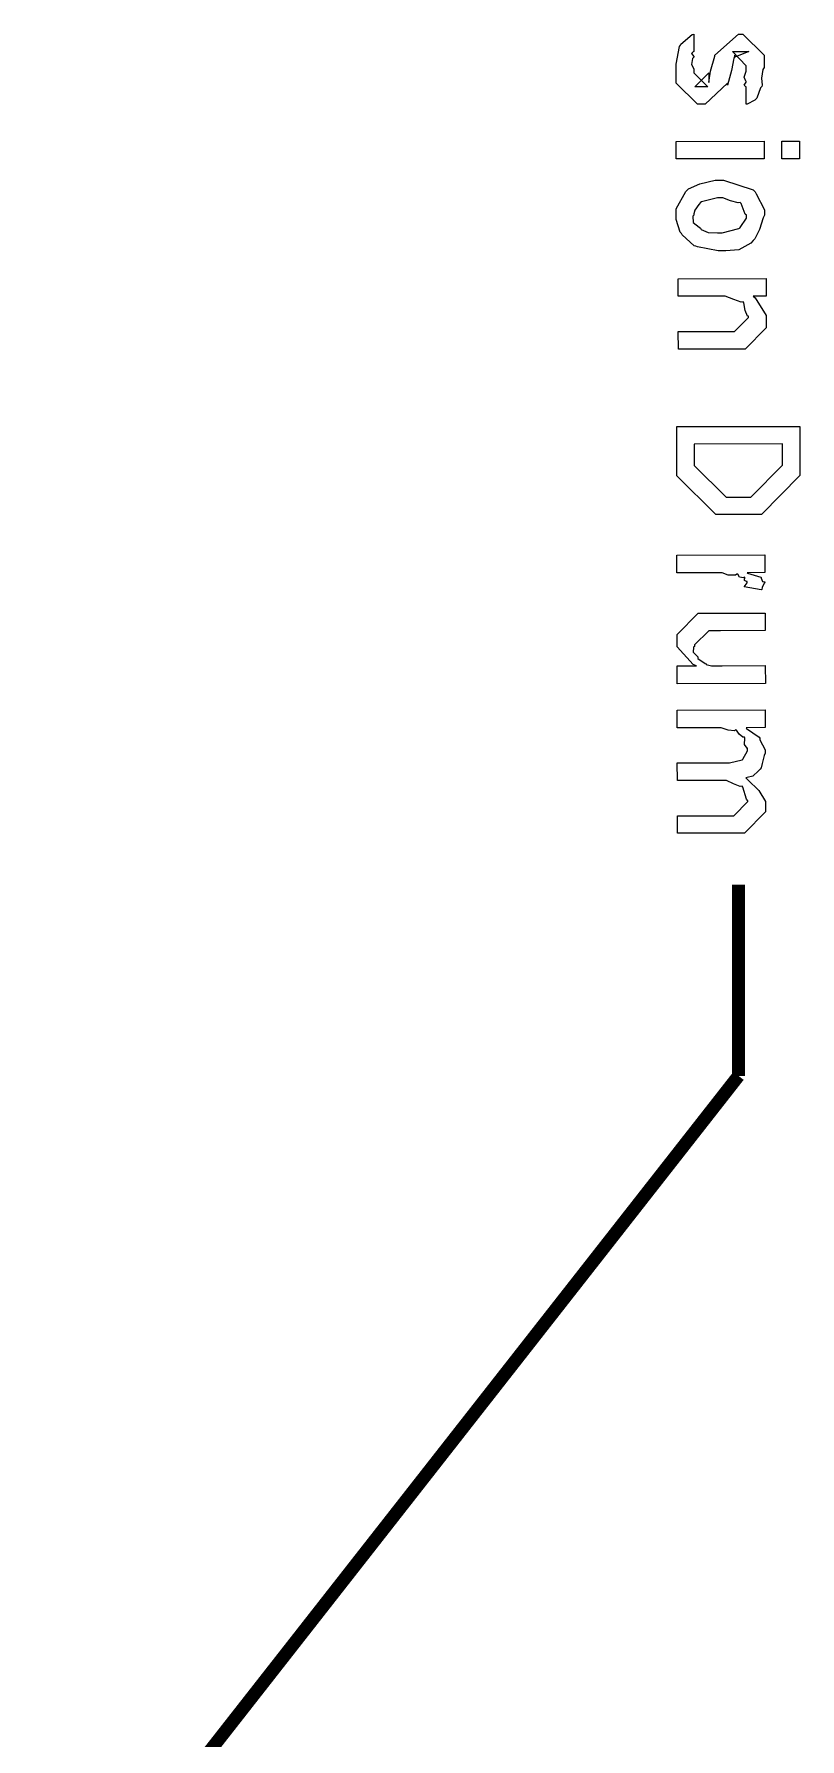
# Model space of a CAD drawing. Extents: x 0.1 to 11.6, y 0.3 to 16.2.
# Drawn here: x 5.962 to 6.549, y 7.335 to 8.642 of the extents above; entities that cross this region are included whole.
import ezdxf

# ---------------------------------------------------------------- set-up
doc = ezdxf.new("R2010")
doc.units = 0
doc.header["$MEASUREMENT"] = 0

msp = doc.modelspace()

# ---------------------------------------------------------------- linework, layer by layer
at = {"color": 0}
for points in [[(6.46729, 8.64214), (6.46729, 8.62869), (6.46679, 8.62864), (6.46556, 8.62717), (6.46729, 8.62506), (6.46729, 8.62435), (6.46642, 8.62332), (6.46556, 8.61888), (6.46729, 8.6155), (6.46729, 8.61436), (6.46729, 8.61242), (6.47814, 8.60178), (6.47401, 8.60178), (6.46815, 8.60178), (6.47879, 8.61242), (6.47879, 8.60504), (6.48031, 8.61372), (6.48356, 8.62522), (6.48356, 8.62587), (6.50157, 8.64214), (6.50504, 8.64214), (6.52132, 8.62608), (6.52132, 8.61654), (6.52029, 8.61496), (6.51937, 8.60846), (6.51986, 8.60303), (6.51958, 8.602), (6.51844, 8.60086), (6.51568, 8.59299), (6.51525, 8.59244), (6.51426, 8.59142), (6.5084, 8.58849), (6.50765, 8.58832), (6.50765, 8.60178), (6.50722, 8.60178), (6.50608, 8.60303), (6.50765, 8.60519), (6.50765, 8.6059), (6.50717, 8.60596), (6.50608, 8.60921), (6.50765, 8.61376), (6.50765, 8.61524), (6.50765, 8.61783), (6.49701, 8.62869), (6.50244, 8.62869), (6.5096, 8.62869), (6.49897, 8.62457), (6.49897, 8.62608), (6.4981, 8.62349), (6.49783, 8.62244), (6.49658, 8.61546), (6.49636, 8.61415), (6.49311, 8.60286), (6.49311, 8.60439), (6.47618, 8.58832), (6.47532, 8.58832), (6.47011, 8.58832), (6.45383, 8.60439), (6.45383, 8.61436), (6.45383, 8.61919), (6.45654, 8.6326), (6.45708, 8.63368), (6.45736, 8.63433), (6.46614, 8.64182), (6.46729, 8.64214)], [(6.45394, 8.55985), (6.52143, 8.56006), (6.52143, 8.54661), (6.45394, 8.54639), (6.45394, 8.55985)], [(6.53489, 8.56006), (6.54833, 8.56006), (6.54833, 8.5466), (6.53489, 8.54661), (6.53489, 8.56006)], [(6.48763, 8.53011), (6.49013, 8.53011), (6.51286, 8.52274), (6.51432, 8.52121), (6.51508, 8.51958), (6.52149, 8.50749), (6.52149, 8.50342), (6.52046, 8.50131), (6.51779, 8.4924), (6.51421, 8.48519), (6.51281, 8.48389), (6.51107, 8.48178), (6.50201, 8.47683), (6.49203, 8.47607), (6.48872, 8.47607), (6.48606, 8.47592), (6.47017, 8.479), (6.46897, 8.47954), (6.46767, 8.47971), (6.45856, 8.48828), (6.4579, 8.48932), (6.45692, 8.49029), (6.454, 8.5), (6.454, 8.50321), (6.454, 8.50808), (6.46121, 8.52149), (6.46268, 8.52274), (6.46338, 8.52339), (6.47211, 8.5274), (6.48372, 8.53011), (6.48763, 8.53011)], [(6.48763, 8.51665), (6.48546, 8.5166), (6.47331, 8.51363), (6.47244, 8.51297), (6.47131, 8.51156), (6.4681, 8.50722), (6.46744, 8.50424), (6.46744, 8.50321), (6.46669, 8.5025), (6.46696, 8.49761), (6.47157, 8.49408), (6.47244, 8.49343), (6.47293, 8.4924), (6.47835, 8.49001), (6.48562, 8.48975), (6.48807, 8.48975), (6.48915, 8.48964), (6.50196, 8.493), (6.50282, 8.49365), (6.50304, 8.49382), (6.50782, 8.50087), (6.50782, 8.50321), (6.50678, 8.50407), (6.50364, 8.51232), (6.50282, 8.51297), (6.50136, 8.51269), (6.49561, 8.51437), (6.48958, 8.51665), (6.48763, 8.51665)], [(6.45546, 8.45454), (6.52294, 8.45475), (6.52294, 8.44129), (6.51297, 8.44108), (6.51443, 8.43994), (6.52294, 8.42632), (6.52294, 8.42176), (6.52294, 8.41699), (6.50689, 8.4005), (6.49604, 8.4005), (6.45568, 8.4005), (6.45546, 8.41417), (6.493, 8.41417), (6.49864, 8.41417), (6.50928, 8.42481), (6.50928, 8.42589), (6.50868, 8.42589), (6.50667, 8.43012), (6.50581, 8.43599), (6.50515, 8.43674), (6.50379, 8.43664), (6.49804, 8.43875), (6.49132, 8.44108), (6.4891, 8.44108), (6.45546, 8.44108), (6.45546, 8.45454)], [(6.45432, 8.34114), (6.54872, 8.34136), (6.54872, 8.31337), (6.54872, 8.3036), (6.51921, 8.27387), (6.50206, 8.27365), (6.48426, 8.27365), (6.45432, 8.30339), (6.45432, 8.31163), (6.45432, 8.34114)], [(6.46778, 8.32769), (6.46778, 8.31228), (6.46778, 8.31142), (6.49229, 8.28711), (6.50228, 8.28711), (6.51118, 8.28711), (6.53526, 8.31163), (6.53526, 8.31272), (6.53526, 8.3279), (6.46778, 8.32769)], [(6.45449, 8.24257), (6.52197, 8.24279), (6.52197, 8.22933), (6.50831, 8.22911), (6.50863, 8.22868), (6.51872, 8.22569), (6.51915, 8.22542), (6.51899, 8.22483), (6.52007, 8.22244), (6.52197, 8.22211), (6.52197, 8.22196), (6.52121, 8.22114), (6.51975, 8.21789), (6.51942, 8.21619), (6.51915, 8.21588), (6.50592, 8.21826), (6.50592, 8.21826), (6.50831, 8.22136), (6.50831, 8.22239), (6.50786, 8.22228), (6.50618, 8.2231), (6.5064, 8.22547), (6.50613, 8.22564), (6.50543, 8.22526), (6.50244, 8.22564), (6.50103, 8.22792), (6.50049, 8.22803), (6.49924, 8.22721), (6.49376, 8.22717), (6.48921, 8.22911), (6.48768, 8.22911), (6.45449, 8.22911), (6.45449, 8.24257)], [(6.45454, 8.15767), (6.46951, 8.15767), (6.4669, 8.15875), (6.45454, 8.17242), (6.45454, 8.17697), (6.45454, 8.18175), (6.47081, 8.19803), (6.48101, 8.19803), (6.52203, 8.19824), (6.52203, 8.18479), (6.48774, 8.18457), (6.47885, 8.18457), (6.46799, 8.17372), (6.46799, 8.17264), (6.46724, 8.17204), (6.46685, 8.16812), (6.46994, 8.16525), (6.47038, 8.16461), (6.4706, 8.16325), (6.47618, 8.15944), (6.47689, 8.15918), (6.47683, 8.15885), (6.4809, 8.15767), (6.48699, 8.15767), (6.48904, 8.15767), (6.52203, 8.15788), (6.52225, 8.14421), (6.45475, 8.14399), (6.45454, 8.15767)], [(6.45469, 8.12375), (6.52219, 8.12397), (6.52219, 8.11051), (6.50765, 8.11029), (6.50776, 8.10969), (6.51742, 8.10308), (6.51807, 8.10226), (6.51807, 8.10092), (6.52219, 8.09332), (6.52219, 8.09076), (6.52126, 8.08897), (6.51969, 8.08296), (6.51893, 8.07943), (6.51828, 8.07861), (6.51708, 8.0771), (6.51253, 8.07324), (6.5084, 8.07221), (6.50722, 8.07189), (6.50885, 8.07021), (6.51725, 8.06213), (6.5224, 8.05365), (6.5224, 8.05083), (6.5224, 8.04585), (6.50613, 8.02935), (6.50028, 8.02935), (6.45492, 8.02935), (6.45492, 8.04281), (6.49376, 8.04281), (6.4981, 8.04281), (6.50874, 8.05365), (6.50874, 8.05431), (6.50771, 8.05539), (6.5051, 8.06467), (6.50439, 8.06537), (6.50304, 8.06515), (6.49789, 8.06722), (6.49251, 8.06972), (6.49072, 8.06972), (6.45492, 8.06972), (6.45469, 8.08339), (6.49463, 8.08339), (6.49474, 8.08328), (6.50444, 8.08556), (6.50504, 8.08599), (6.50489, 8.0861), (6.50851, 8.09256), (6.50851, 8.09467), (6.50825, 8.09462), (6.50635, 8.09733), (6.50651, 8.10226), (6.50613, 8.10292), (6.5051, 8.10297), (6.50211, 8.10542), (6.50017, 8.10829), (6.4994, 8.10856), (6.49849, 8.10786), (6.49365, 8.10829), (6.48833, 8.11029), (6.4866, 8.11029), (6.45469, 8.11029), (6.45469, 8.12375)]]:
    msp.add_lwpolyline(points, close=True, dxfattribs=at)
at = {"color": 0, "const_width": 0.01}
for points in [[(6.50168, 7.84332), (6.50168, 7.99001)], [(5.96669, 7.16), (6.50168, 7.84332)]]:
    msp.add_lwpolyline(points, dxfattribs=at)

doc.saveas('drawing.dxf')
